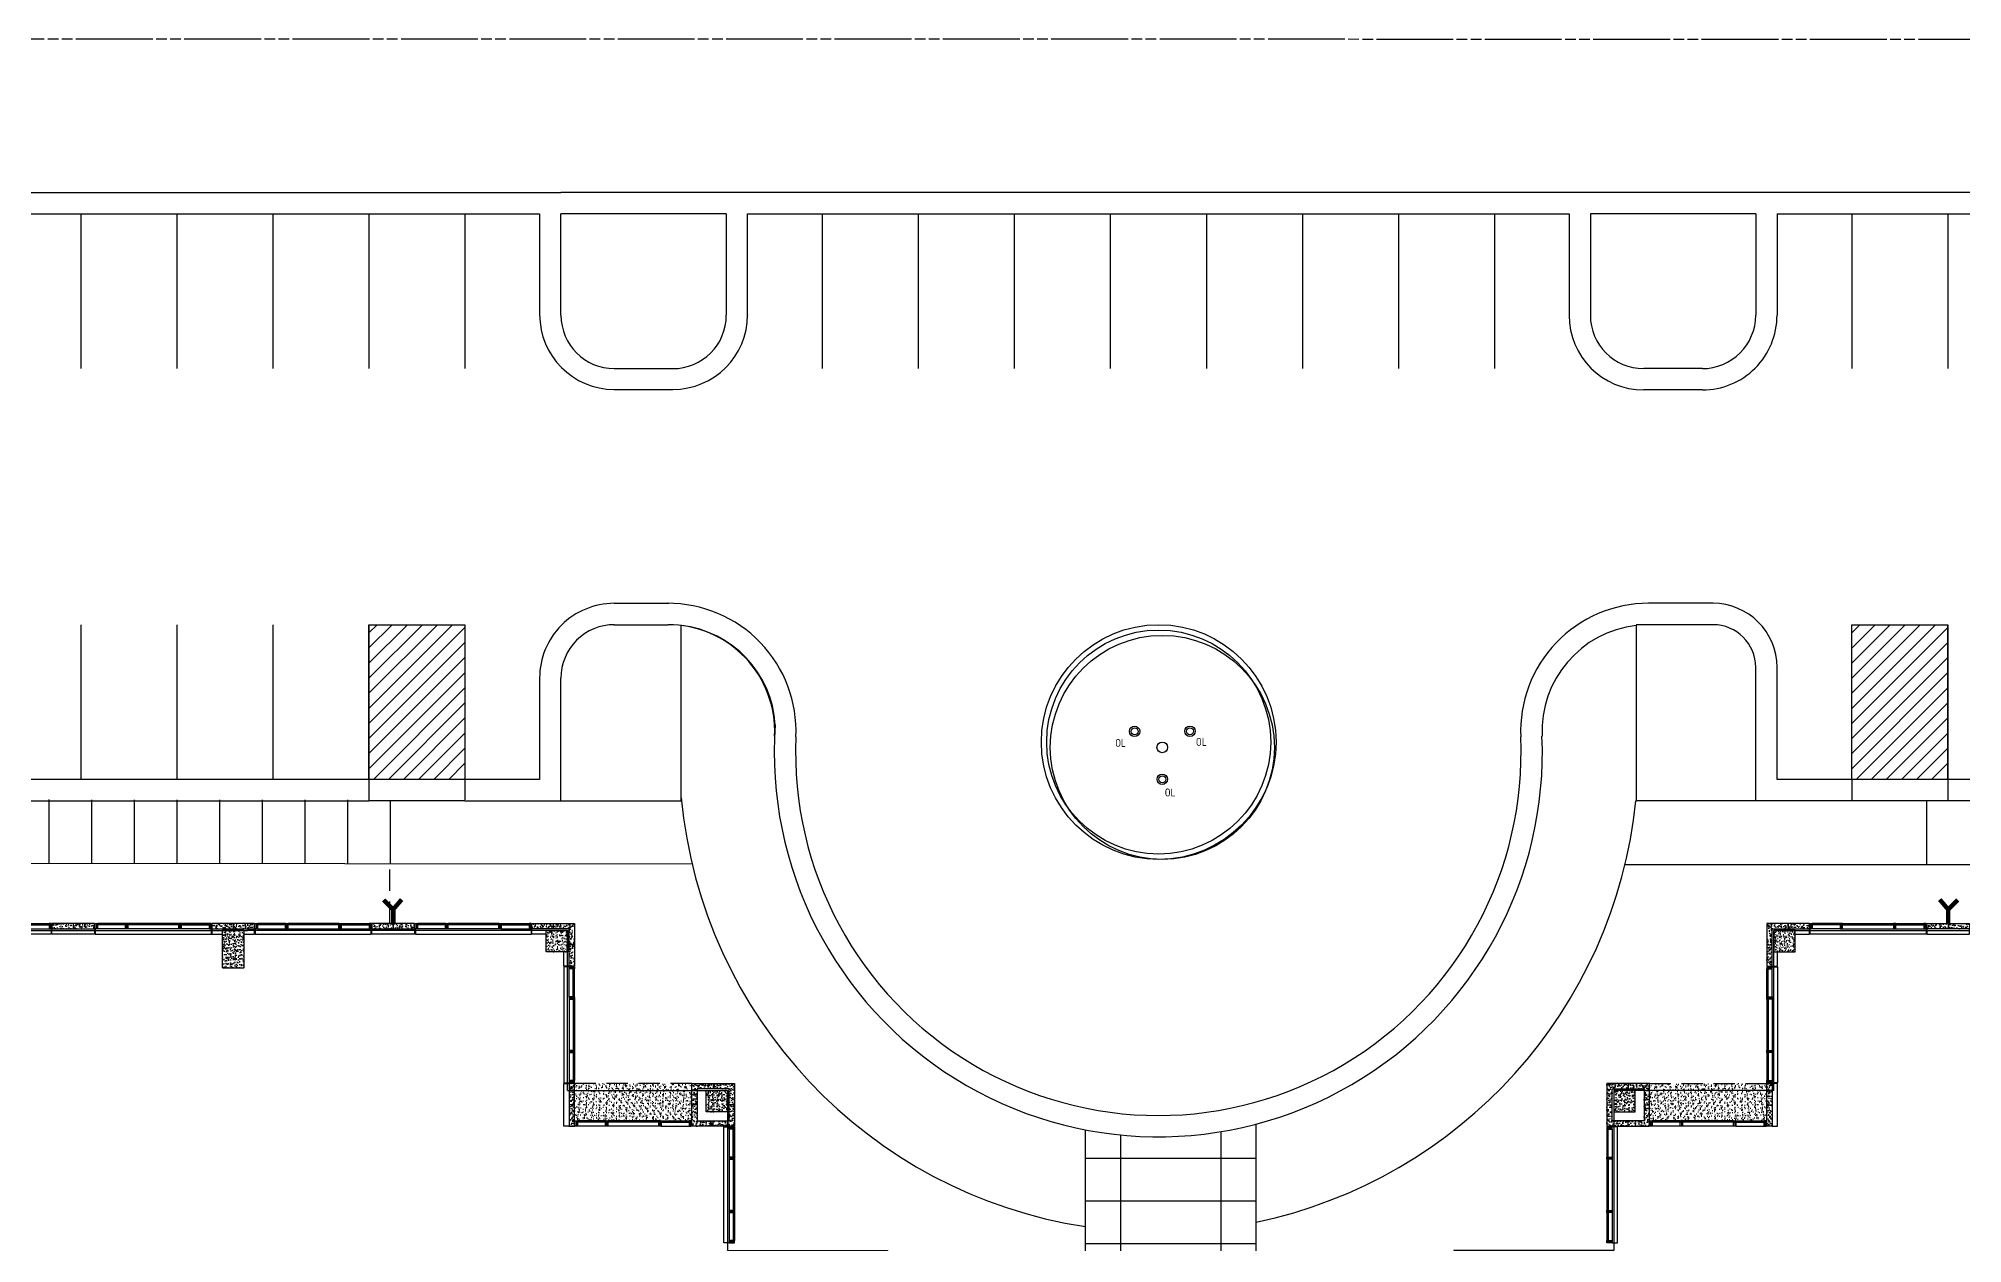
# Model space of a CAD drawing. Header units: inches. Extents: x -744 to 10613, y 1541 to 7685.
# Drawn here: x 4740 to 6904, y 6330 to 7685 of the extents above; entities that cross this region are included whole.
import ezdxf

# ---------------------------------------------------------------- set-up
doc = ezdxf.new("R2010")
doc.units = ezdxf.units.IN
doc.header["$LTSCALE"] = 96
doc.header["$MEASUREMENT"] = 0
doc.header["$PDSIZE"] = 1.5
for name, pattern in [('BOUND3', [1.27, 0.9, -0.04, 0.125, -0.04, 0.125, -0.04]), ('HIDDEN', [0.375, 0.25, -0.125]), ('HIDDEN2', [0.1875, 0.125, -0.0625])]:
    doc.linetypes.add(name, pattern=pattern)
doc.layers.get('0').update_dxf_attribs({"linetype": 'CONTINUOUS'})
for name, color, linetype in [('0_sIDEWALK', 30, 'CONTINUOUS'), ('A-FIXTURE SYMB', 4, 'CONTINUOUS'), ('A-Floor Pattern', 251, 'CONTINUOUS'), ('A-LIGHTS', 1, 'CONTINUOUS'), ('A_0_CONST', 11, 'CONTINUOUS'), ('A_1-7_CW_GYP', 2, 'CONTINUOUS'), ('A_1-7_CW_PC', 2, 'CONTINUOUS'), ('A_1-7_CW_PC_H', 6, 'CONTINUOUS'), ('A_1-8_COL', 7, 'CONTINUOUS'), ('A_1-8_COL_H', 6, 'CONTINUOUS'), ('A_1-8_CW_GLASS', 1, 'CONTINUOUS'), ('A_1-8_CW_GYP', 2, 'CONTINUOUS'), ('A_1-8_CW_MULL', 2, 'CONTINUOUS'), ('A_1-8_CW_PC', 2, 'CONTINUOUS'), ('A_1-8_CW_PC_H', 6, 'CONTINUOUS'), ('A_1-8_CW_SILL', 9, 'CONTINUOUS'), ('A_1_COL_H', 6, 'CONTINUOUS'), ('A_1_CW_GLASS', 1, 'CONTINUOUS'), ('A_1_CW_MULL', 2, 'CONTINUOUS'), ('A_1_CW_PC', 2, 'CONTINUOUS'), ('A_1_CW_PC_H', 6, 'CONTINUOUS'), ('A_1_CW_SILL', 9, 'CONTINUOUS'), ('A_1_CW_SLAB', 66, 'CONTINUOUS'), ('A_PAVERS', 251, 'CONTINUOUS'), ('I_EQUIP', 8, 'CONTINUOUS'), ('PR-RDCG', 8, 'CONTINUOUS'), ('PR-RDFC', 1, 'CONTINUOUS'), ('PR-RDPKG', 1, 'CONTINUOUS'), ('PR-RDSW', 6, 'CONTINUOUS'), ('PR-WA', 8, 'HIDDEN'), ('RC-BD', 5, 'BOUND3')]:
    doc.layers.add(name, color=color, linetype=linetype)
doc.styles.add('STYLE1', font='architxt.shx')

# ---------------------------------------------------------------- blocks, each defined once
blk = doc.blocks.new('MUL_1-8_EX1')
at = {"layer": 'A_0_CONST'}
blk.add_line((0, 0), (0, -6), dxfattribs=at)
at = {"layer": 'A_1-8_CW_MULL'}
blk.add_lwpolyline([(0.5, -1.5), (1.25, -1.5), (1.25, -6), (-1.25, -6), (-1.25, -1.5), (-0.5, -1.5), (-0.5, -0.5), (-1.25, -0.5), (-1.25, 0), (1.25, 0), (1.25, -0.5), (0.5, -0.5)], close=True, dxfattribs=at)
blk = doc.blocks.new('MUL_1-8_EX2')
at = {"layer": 'A_0_CONST'}
blk.add_line((0, 0), (0, -6), dxfattribs=at)
at = {"layer": 'A_1-8_CW_MULL'}
blk.add_lwpolyline([(-1.25, -6), (-1.25, 0), (1.25, 0), (1.25, -0.5), (0.5, -0.5), (0.5, -1.5), (1.25, -1.5), (1.25, -6)], close=True, dxfattribs=at)
blk = doc.blocks.new('COL_1-8_24X24')
at = {"layer": 'A_1-8_COL_H'}
h = blk.add_hatch(dxfattribs=at)
h.set_pattern_fill('AR-CONC,_I', color=256, style=2)
h.set_pattern_definition([(50, (-6180, -6718.462), (7.172602, -0.6275213), [0.75, -8.25]), (355, (-6180, -6718.462), (-1.3875133, 7.5219213), [0.6, -6.6]), (100.4514, (-6179.402, -6718.5144), (5.785094, 6.8943954), [0.637402, -7.011421]), (46.1842, (-6180, -6716.462), (10.6724105, -1.65519), [1.125, -12.375]), (96.6356, (-6179.111, -6716.6), (9.346627, 9.741179), [0.956103, -10.51713]), (351.1842, (-6180, -6716.462), (9.34662, 9.741186), [0.9, -9.9]), (21, (-6179, -6716.962), (5.9690705, -4.026189), [0.75, -8.25]), (326, (-6179, -6716.962), (2.4331533, 7.2515005), [0.6, -6.6]), (71.4514, (-6178.5026, -6717.2976), (8.4022263, 3.225305), [0.637402, -7.011421]), (37.5, (-6180, -6718.462), (0.12159855, 3.32893854), [0, -6.52, 0, -6.7, 0, -6.625]), (7.5, (-6180, -6718.462), (2.6306954, 3.9441171), [0, -3.82, 0, -6.37, 0, -2.525]), (327.5, (-6182.23, -6718.462), (5.3382244, -0.2255487), [0, -2.5, 0, -7.8, 0, -10.35]), (317.5, (-6183.23, -6718.462), (5.8318617, 1.0010498), [0, -3.25, 0, -5.18, 0, -7.35])])
h.paths.add_polyline_path([(-12, -12), (12, -12), (12, 12), (-12, 12)])
at = {"layer": 'A_0_CONST'}
blk.add_point((0, 0), dxfattribs=at)
at = {"layer": 'A_1-8_COL'}
blk.add_lwpolyline([(-12, -12), (12, -12), (12, 12), (-12, 12)], close=True, dxfattribs=at)
blk = doc.blocks.new('MUL_1_EX2')
at = {"layer": 'A_0_CONST'}
blk.add_line((0, 0), (0, -6), dxfattribs=at)
at = {"layer": 'A_1_CW_MULL'}
blk.add_lwpolyline([(-1.25, -6), (-1.25, 0), (1.25, 0), (1.25, -0.5), (0.5, -0.5), (0.5, -1.5), (1.25, -1.5), (1.25, -6)], close=True, dxfattribs=at)
blk = doc.blocks.new('MUL_1_EX1')
at = {"layer": 'A_0_CONST'}
blk.add_line((0, 0), (0, -6), dxfattribs=at)
at = {"layer": 'A_1_CW_MULL'}
blk.add_lwpolyline([(-0.5, -1.5), (-1.25, -1.5), (-1.25, -6), (1.25, -6), (1.25, -1.5), (0.5, -1.5), (0.5, -0.5), (1.25, -0.5), (1.25, 0), (-1.25, 0), (-1.25, -0.5), (-0.5, -0.5)], close=True, dxfattribs=at)
blk = doc.blocks.new('PRE_1-8_COL1')
at = {"layer": 'A_1-8_CW_PC_H'}
h = blk.add_hatch(dxfattribs=at)
h.set_pattern_fill('AR-CONC', color=256, style=0)
h.set_pattern_definition([(50, (-5100, -6744), (7.172602, -0.6275213), [0.75, -8.25]), (355, (-5100, -6744), (-1.3875133, 7.5219213), [0.6, -6.6]), (100.4514, (-5099.402, -6744.052), (5.785094, 6.8943954), [0.637402, -7.011421]), (46.1842, (-5100, -6742), (10.6724105, -1.65519), [1.125, -12.375]), (96.6356, (-5099.111, -6742.138), (9.346627, 9.741179), [0.956103, -10.51713]), (351.1842, (-5100, -6742), (9.34662, 9.741186), [0.9, -9.9]), (21, (-5099, -6742.5), (5.9690705, -4.026189), [0.75, -8.25]), (326, (-5099, -6742.5), (2.433153, 7.2515005), [0.6, -6.6]), (71.4514, (-5098.5026, -6742.8355), (8.4022263, 3.225305), [0.637402, -7.011421]), (37.5, (-5100, -6744), (0.12159855, 3.3289385), [0, -6.52, 0, -6.7, 0, -6.625]), (7.5, (-5100, -6744), (2.6306954, 3.9441171), [0, -3.82, 0, -6.37, 0, -2.525]), (327.5, (-5102.23, -6744), (5.3382244, -0.2255487), [0, -2.5, 0, -7.8, 0, -10.35]), (317.5, (-5103.23, -6744), (5.8318617, 1.0010498), [0, -3.25, 0, -5.18, 0, -7.35])])
h.paths.add_polyline_path([(-24, -6), (24, -6), (24, 0), (-24, 0)])
at = {"layer": 'A_0_CONST'}
blk.add_line((0, 0), (0, -6), dxfattribs=at)
at = {"layer": 'A_1-8_CW_PC'}
blk.add_lwpolyline([(-24, -6), (24, -6), (24, 0), (-24, 0)], close=True, dxfattribs=at)
blk = doc.blocks.new('PRE_1-7_COL2')
at = {"layer": 'A_1-7_CW_PC_H'}
h = blk.add_hatch(dxfattribs=at)
h.set_pattern_fill('AR-CONC', color=256, angle=90, style=0)
h.set_pattern_definition([(140, (-4476, -6744), (0.6275213, 7.172602), [0.75, -8.25]), (85, (-4476, -6744), (-7.5219213, -1.3875133), [0.6, -6.6]), (190.4514, (-4475.948, -6743.402), (-6.8943954, 5.785094), [0.637402, -7.011421]), (136.1842, (-4478, -6744), (1.65519, 10.6724105), [1.125, -12.375]), (186.6356, (-4477.862, -6743.111), (-9.741179, 9.346627), [0.956103, -10.51713]), (81.1842, (-4478, -6744), (-9.741186, 9.34662), [0.9, -9.9]), (111, (-4477.5, -6743), (4.026189, 5.9690705), [0.75, -8.25]), (56, (-4477.5, -6743), (-7.2515005, 2.433153), [0.6, -6.6]), (161.4514, (-4477.1645, -6742.5026), (-3.225305, 8.402226), [0.637402, -7.011421]), (127.5, (-4476, -6744), (-3.3289385, 0.12159855), [0, -6.52, 0, -6.7, 0, -6.625]), (97.5, (-4476, -6744), (-3.9441171, 2.6306954), [0, -3.82, 0, -6.37, 0, -2.525]), (57.5, (-4476, -6746.23), (0.2255487, 5.3382244), [0, -2.5, 0, -7.8, 0, -10.35]), (47.5, (-4476, -6747.23), (-1.0010498, 5.8318617), [0, -3.25, 0, -5.18, 0, -7.35])])
h.paths.add_polyline_path([(6, -48), (6, -6), (48, -6), (48, 0), (0, 0), (0, -48)])
at = {"layer": 'A_0_CONST'}
for p, q in [((6, -6), (0, 0)), ((24, 0), (24, -6)), ((0, -24), (6, -24))]:
    blk.add_line(p, q, dxfattribs=at)
at = {"layer": 'A_1-7_CW_PC'}
blk.add_lwpolyline([(6, -48), (6, -6), (48, -6), (48, 0), (0, 0), (0, -48)], close=True, dxfattribs=at)
blk = doc.blocks.new('PRE_1_COL3')
at = {"layer": 'A_1_CW_PC_H'}
h = blk.add_hatch(dxfattribs=at)
h.set_pattern_fill('AR-CONC', color=256, angle=90, style=0)
h.set_pattern_definition([(140, (-6684, -6690), (0.6275213, 7.172602), [0.75, -8.25]), (85, (-6684, -6690), (-7.5219213, -1.3875133), [0.6, -6.6]), (190.4514, (-6683.948, -6689.402), (-6.8943954, 5.785094), [0.637402, -7.011421]), (136.1842, (-6686, -6690), (1.65519, 10.6724105), [1.125, -12.375]), (186.6356, (-6685.862, -6689.111), (-9.741179, 9.346627), [0.956103, -10.51713]), (81.1842, (-6686, -6690), (-9.741186, 9.34662), [0.9, -9.9]), (111, (-6685.5, -6689), (4.026189, 5.9690705), [0.75, -8.25]), (56, (-6685.5, -6689), (-7.2515005, 2.4331533), [0.6, -6.6]), (161.4514, (-6685.1645, -6688.5026), (-3.225305, 8.4022263), [0.637402, -7.011421]), (127.5, (-6684, -6690), (-3.32893854, 0.12159855), [0, -6.52, 0, -6.7, 0, -6.625]), (97.5, (-6684, -6690), (-3.9441171, 2.6306954), [0, -3.82, 0, -6.37, 0, -2.525]), (57.5, (-6684, -6692.23), (0.2255487, 5.33822436), [0, -2.5, 0, -7.8, 0, -10.35]), (47.5, (-6684, -6693.23), (-1.0010498, 5.8318617), [0, -3.25, 0, -5.18, 0, -7.35])])
h.paths.add_polyline_path([(6, -6), (42, -6), (42, -42), (6, -42)], flags=16)
h.paths.add_polyline_path([(0, -48), (48, -48), (48, 0), (0, 0)])
at = {"layer": 'A_0_CONST'}
for p, q in [((24, 0), (24, -6)), ((0, -24), (6, -24)), ((24, -48), (24, -42)), ((42, -24), (48, -24))]:
    blk.add_line(p, q, dxfattribs=at)
at = {"layer": 'A_1_CW_PC'}
for points in [[(0, -48), (48, -48), (48, 0), (0, 0)], [(6, -6), (42, -6), (42, -42), (6, -42)]]:
    blk.add_lwpolyline(points, close=True, dxfattribs=at)

msp = doc.modelspace()

# ---------------------------------------------------------------- hatches: boundary and pattern name
at = {"layer": 'A_1-8_COL_H', "linetype": 'Continuous'}
h = msp.add_hatch(dxfattribs=at)
h.set_pattern_fill('AR-CONC', color=256, angle=720, style=0)
h.set_pattern_definition([(50, (57821.233, 44938.4945), (7.1726018, -0.62752135), [0.75, -8.25]), (355, (57821.233, 44938.4945), (-1.3875133, 7.5219213), [0.6, -6.6]), (100.4514, (57821.831, 44938.442), (5.7850938, 6.8943954), [0.6374019, -7.0114211]), (46.1842, (57821.233, 44940.4945), (10.6724105, -1.6551901), [1.125, -12.375]), (96.6356, (57822.122, 44940.357), (9.346627, 9.7411787), [0.9561029, -10.51713]), (351.1842, (57821.233, 44940.494), (9.3466195, 9.741186), [0.9, -9.9]), (21, (57822.233, 44939.9945), (5.9690705, -4.0261889), [0.75, -8.25]), (326, (57822.233, 44939.9945), (2.4331533, 7.25150045), [0.6, -6.6]), (71.4514, (57822.7305, 44939.659), (8.4022263, 3.225305), [0.6374019, -7.0114211]), (37.5, (57821.233, 44938.4945), (0.12159855, 3.32893854), [0, -6.52, 0, -6.7, 0, -6.625]), (7.5, (57821.233, 44938.4945), (2.63069537, 3.94411712), [0, -3.82, 0, -6.37, 0, -2.525]), (327.5, (57819.003, 44938.4945), (5.33822436, -0.22554872), [0, -2.5, 0, -7.8, 0, -10.35]), (317.5, (57818.003, 44938.4945), (5.8318617, 1.00104982), [0, -3.25, 0, -5.18, 0, -7.35])])
h.paths.add_polyline_path([(4947, 6668), (4971, 6668), (4971, 6682), (4947, 6682)])
h.paths.add_polyline_path([(4947, 6664), (4971, 6664), (4971, 6668), (4947, 6668)])
at = {"layer": 'A_1-8_COL_H'}
h = msp.add_hatch(dxfattribs=at)
h.set_pattern_fill('AR-CONC,_I', color=256, angle=720, style=2)
h.set_pattern_definition([(230, (11139, 13370.462), (-7.172602, 0.6275213), [0.75, -8.25]), (175, (11139, 13370.462), (1.3875133, -7.5219213), [0.6, -6.6]), (280.4514, (11138.402, 13370.5144), (-5.785094, -6.8943954), [0.637402, -7.011421]), (226.1842, (11139, 13368.462), (-10.6724105, 1.65519), [1.125, -12.375]), (276.6356, (11138.111, 13368.6), (-9.346627, -9.741179), [0.956103, -10.51713]), (171.1842, (11139, 13368.462), (-9.34662, -9.741186), [0.9, -9.9]), (201, (11138, 13368.962), (-5.9690705, 4.026189), [0.75, -8.25]), (146, (11138, 13368.962), (-2.4331533, -7.2515005), [0.6, -6.6]), (251.4514, (11137.5026, 13369.2976), (-8.4022263, -3.225305), [0.637402, -7.011421]), (217.5, (11139, 13370.462), (-0.12159855, -3.32893854), [0, -6.52, 0, -6.7, 0, -6.625]), (187.5, (11139, 13370.462), (-2.6306954, -3.9441171), [0, -3.82, 0, -6.37, 0, -2.525]), (147.5, (11141.23, 13370.462), (-5.3382244, 0.2255487), [0, -2.5, 0, -7.8, 0, -10.35]), (137.5, (11142.23, 13370.462), (-5.8318617, -1.0010498), [0, -3.25, 0, -5.18, 0, -7.35])])
h.paths.add_polyline_path([(4971, 6664), (4947, 6664), (4947, 6640), (4971, 6640)])
at = {"layer": 'A_1_COL_H'}
h = msp.add_hatch(dxfattribs=at)
h.set_pattern_fill('AR-SAND', color=1, scale=3, angle=810, style=0)
h.set_pattern_definition([(52.5, (12207, -180), (5.7804713, -0.18898), [0, -4.56, 0, -5.1, 0, -4.875]), (82.5, (12207, -180), (8.466438, 5.30933), [0, -2.46, 0, -4.11, 0, -1.575]), (122.5, (12207, -183.69), (0.0169772, 9.3424256), [0, -1.5, 0, -5.4, 0, -7.05]), (132.5, (12207, -183.69), (2.633027, 9.01838), [0, -0.75, 0, -3.54, 0, -4.05])])
h.paths.add_polyline_path([(5475, 6490), (5475, 6510), (5343, 6510), (5343, 6490), (5373, 6490), (5373, 6502.5), (5374, 6502.5), (5374, 6502.5, -0.210992), (5400.3, 6490), (5417.7, 6490, -0.210992), (5444, 6502.5), (5444, 6502.5), (5445, 6502.5), (5445, 6490)])
h.paths.add_polyline_path([(5444, 6490), (5444, 6502.5, 0.210992), (5417.7, 6490)], flags=17)
h.paths.add_polyline_path([(5400.3, 6490, 0.210992), (5374, 6502.5), (5374, 6490)], flags=16)
h.paths.add_polyline_path([(5370.5, 6468), (5373, 6468), (5373, 6490), (5343, 6490), (5343, 6462), (5343.8, 6462), (5343.8, 6468), (5346.3, 6468)])
h.paths.add_polyline_path([(5409, 6468, 0.168973), (5400.3, 6490), (5374, 6490), (5374, 6468)])
h.paths.add_polyline_path([(5444, 6468), (5444, 6490), (5417.7, 6490, 0.168973), (5409, 6468)])
h.paths.add_polyline_path([(5471.8, 6468), (5474.3, 6468), (5474.3, 6462), (5475, 6462), (5475, 6490), (5445, 6490), (5445, 6468), (5447.5, 6468)])
h.paths.add_polyline_path([(5409, 6468), (5409, 6468, -0.168973), (5417.7, 6490), (5400.3, 6490, -0.168973)])
h = msp.add_hatch(dxfattribs=at)
h.set_pattern_fill('AR-SAND', color=1, scale=3, angle=810, style=0)
h.set_pattern_definition([(127.5, (-180, -180), (-5.7804713, -0.18898), [0, -4.56, 0, -5.1, 0, -4.875]), (97.5, (-180, -180), (-8.466438, 5.30933), [0, -2.46, 0, -4.11, 0, -1.575]), (57.5, (-180, -183.69), (-0.0169772, 9.3424256), [0, -1.5, 0, -5.4, 0, -7.05]), (47.5, (-180, -183.69), (-2.633027, 9.01838), [0, -0.75, 0, -3.54, 0, -4.05])])
h.paths.add_polyline_path([(6552, 6490), (6552, 6510), (6684, 6510), (6684, 6490), (6654, 6490), (6654, 6502.5), (6653, 6502.5), (6653, 6502.5, 0.210992), (6626.7, 6490), (6609.3, 6490, 0.210992), (6583, 6502.5), (6583, 6502.5), (6582, 6502.5), (6582, 6490)])
h.paths.add_polyline_path([(6583, 6490), (6583, 6502.5, -0.210992), (6609.3, 6490)], flags=17)
h.paths.add_polyline_path([(6626.7, 6490, -0.210992), (6653, 6502.5), (6653, 6490)], flags=16)
h.paths.add_polyline_path([(6656.5, 6468), (6654, 6468), (6654, 6490), (6684, 6490), (6684, 6462), (6683.2, 6462), (6683.2, 6468), (6680.7, 6468)])
h.paths.add_polyline_path([(6618, 6468, -0.168973), (6626.7, 6490), (6653, 6490), (6653, 6468)])
h.paths.add_polyline_path([(6583, 6468), (6583, 6490), (6609.3, 6490, -0.168973), (6618, 6468)])
h.paths.add_polyline_path([(6555.2, 6468), (6552.7, 6468), (6552.7, 6462), (6552, 6462), (6552, 6490), (6582, 6490), (6582, 6468), (6579.5, 6468)])
h.paths.add_polyline_path([(6618, 6468), (6618, 6468, 0.168973), (6609.3, 6490), (6626.7, 6490, 0.168973)])
at = {"layer": 'PR-RDPKG'}
h = msp.add_hatch(dxfattribs=at)
h.set_pattern_fill('_U', color=256, scale=12, angle=341.6468, style=0, pattern_type=0)
h.set_pattern_definition([(44.99682114, (-17427512.125, 22202089.951), (-8.4848106007, 8.4857521536), [])])
h.paths.add_polyline_path([(5111.6, 6852), (5111.6, 7026), (5219.6, 7026), (5219.6, 6852)])
h = msp.add_hatch(dxfattribs=at)
h.set_pattern_fill('_U', color=256, scale=12, angle=341.6468, style=0, pattern_type=0)
h.set_pattern_definition([(44.99682114, (-17425844.125, 22202089.96), (-8.4848106007, 8.4857521536), [])])
h.paths.add_polyline_path([(6779.6, 6852), (6779.6, 7026), (6887.6, 7026), (6887.6, 6852)])

# ---------------------------------------------------------------- linework, layer by layer
at = {"layer": '0_sIDEWALK'}
for p, q in [((5462.8, 6828), (5462.8, 7025.2)), ((6537.2, 7025.2), (6537.2, 7025.2)), ((6537.2, 7025.2), (6537.2, 6828)), ((5327.6, 6828), (5462.8, 6828)), ((6671.6, 6828), (6536.9, 6828)), ((6537.2, 6831.3), (6537.2, 6831.3)), ((6887.6, 6828), (6779.6, 6828)), ((5475.2, 6756.5), (3198.3, 6758.6)), ((8713.2, 6756), (6524.5, 6756)), ((5917.5, 6030), (5917.5, 6457.9)), ((6109.5, 6186), (6109.5, 6464.2))]:
    msp.add_line(p, q, dxfattribs=at)
at = {"layer": '0_sIDEWALK', "color": 152, "linetype": 'HIDDEN'}
msp.add_line((5135.2, 6690.7), (5135.2, 6756), dxfattribs=at)
at = {"layer": '0_sIDEWALK'}
for centre, radius, start, end in [((5448.9, 6906), 120, 3.5465, 83.3648), ((6551.1, 6906), 120, 96.6352, 182.4922), ((5999.6, 6882), 432, 175.8283, 2.4922), ((5999.3, 6881.5), 538.8, 185.3515, 261.2679), ((5998.7, 6883.6), 541.1, 281.8221, 354.1022)]:
    msp.add_arc(centre, radius, start, end, dxfattribs=at)
at = {"layer": 'A-Floor Pattern', "linetype": 'Continuous'}
for p, q in [((5957, 6452.1), (5957, 6030)), ((6070, 6455.8), (6070, 6034)), ((5917.5, 6426), (6109.5, 6426)), ((5917.5, 6378), (6109.5, 6378)), ((5917.5, 6330), (6109.5, 6330))]:
    msp.add_line(p, q, dxfattribs=at)
at = {"layer": 'A-LIGHTS', "linetype": 'Continuous'}
for centre, radius in [((5972.9, 6906), 5.88), ((5972.9, 6906), 3.88), ((6035.2, 6906.1), 5.88), ((6035.2, 6906.1), 3.88), ((6004, 6852.1), 5.88), ((6004, 6852.1), 3.88)]:
    msp.add_circle(centre, radius, dxfattribs=at)
at = {"layer": 'A_1-7_CW_GYP'}
for points in [[(5311, 6678), (5295, 6678), (5295, 6684)], [(6716, 6678), (6732, 6678), (6732, 6684)], [(5337, 6642), (5331, 6642), (5331, 6658)], [(6690, 6642), (6696, 6642), (6696, 6658)]]:
    msp.add_lwpolyline(points, dxfattribs=at)
at = {"layer": 'A_1-8_COL'}
for p, q in [((4971, 6682), (4947, 6682)), ((4947, 6640), (4947, 6682)), ((4971, 6682), (4971, 6640)), ((4947, 6640), (4971, 6640))]:
    msp.add_line(p, q, dxfattribs=at)
at = {"layer": 'A_1-8_CW_GLASS'}
for p, q in [((4751.8, 6689.5), (4720.3, 6689.5)), ((4720.3, 6688.5), (4751.8, 6688.5)), ((4806.3, 6689.5), (4837.8, 6689.5)), ((4837.8, 6688.5), (4806.3, 6688.5)), ((4897.8, 6689.5), (4840.3, 6689.5)), ((4897.8, 6688.5), (4840.3, 6688.5)), ((4931.8, 6689.5), (4900.3, 6689.5)), ((4900.3, 6688.5), (4931.8, 6688.5)), ((5341.5, 6604.8), (5341.5, 6547.2)), ((5342.5, 6604.8), (5342.5, 6547.2)), ((6684.5, 6604.8), (6684.5, 6547.2)), ((6685.5, 6604.8), (6685.5, 6547.2)), ((5521.5, 6427.2), (5521.5, 6458.7)), ((5522.5, 6458.7), (5522.5, 6427.2)), ((6504.5, 6458.7), (6504.5, 6427.2)), ((6505.5, 6427.2), (6505.5, 6458.7)), ((5521.5, 6424.7), (5521.5, 6367.2)), ((5522.5, 6424.7), (5522.5, 6367.2)), ((6504.5, 6424.7), (6504.5, 6367.2)), ((6505.5, 6424.7), (6505.5, 6367.2)), ((5521.5, 6364.7), (5521.5, 6333.2)), ((5522.5, 6333.2), (5522.5, 6364.7)), ((6504.5, 6333.2), (6504.5, 6364.7)), ((6505.5, 6364.7), (6505.5, 6333.2))]:
    msp.add_line(p, q, dxfattribs=at)
at = {"layer": 'A_1-8_CW_GYP'}
for points in [[(4803, 6684), (4803, 6678), (4755, 6678), (4755, 6684)], [(4935, 6684), (4935, 6678), (4947, 6678)], [(4971, 6678), (4983, 6678), (4983, 6684)], [(5163, 6684), (5163, 6678), (5115, 6678), (5115, 6684)], [(6864, 6684), (6864, 6678), (6912, 6678), (6912, 6684)]]:
    msp.add_lwpolyline(points, dxfattribs=at)
at = {"layer": 'A_1-8_CW_SILL'}
for p, q in [((4626.3, 6690), (4751.8, 6690)), ((4931.8, 6690), (4806.3, 6690)), ((4626.3, 6684), (4751.8, 6684)), ((4931.8, 6684), (4806.3, 6684)), ((5517, 6458.7), (5517, 6333.2)), ((5523, 6458.7), (5523, 6333.2)), ((6504, 6458.7), (6504, 6333.2)), ((6510, 6458.7), (6510, 6333.2))]:
    msp.add_line(p, q, dxfattribs=at)
for points in [[(4754.3, 6684), (4754.3, 6678), (4623.8, 6678), (4623.8, 6684)], [(4803.8, 6684), (4803.8, 6678), (4934.3, 6678), (4934.3, 6684)], [(4983.7, 6684), (4983.7, 6678), (5114.2, 6678), (5114.2, 6684)], [(5163.8, 6684), (5163.8, 6678), (5294.3, 6678), (5294.3, 6684)], [(6863.2, 6684), (6863.2, 6678), (6732.7, 6678), (6732.7, 6684)], [(5337, 6641.2), (5331, 6641.2), (5331, 6510.8), (5337, 6510.8)], [(6690, 6641.2), (6696, 6641.2), (6696, 6510.8), (6690, 6510.8)], [(5517, 6330.7), (5511, 6330.7), (5511, 6461.2), (5517, 6461.2)], [(6510, 6330.7), (6516, 6330.7), (6516, 6461.2), (6510, 6461.2)]]:
    msp.add_lwpolyline(points, dxfattribs=at)
at = {"layer": 'A_1_CW_GLASS'}
for p, q in [((5017.7, 6689.5), (4986.2, 6689.5)), ((5017.7, 6688.5), (4986.2, 6688.5)), ((5077.7, 6689.5), (5020.2, 6689.5)), ((5077.7, 6688.5), (5020.2, 6688.5)), ((5080.2, 6689.5), (5111.7, 6689.5)), ((5080.2, 6688.5), (5111.7, 6688.5)), ((5197.8, 6689.5), (5166.3, 6689.5)), ((5197.8, 6688.5), (5166.3, 6688.5)), ((5257.8, 6689.5), (5200.3, 6689.5)), ((5257.8, 6688.5), (5200.3, 6688.5)), ((5260.3, 6689.5), (5291.8, 6689.5)), ((5260.3, 6688.5), (5291.8, 6688.5)), ((6766.7, 6689.5), (6735.2, 6689.5)), ((6766.7, 6688.5), (6735.2, 6688.5)), ((6769.2, 6689.5), (6826.7, 6689.5)), ((6769.2, 6688.5), (6826.7, 6688.5)), ((6829.2, 6689.5), (6860.7, 6689.5)), ((6829.2, 6688.5), (6860.7, 6688.5)), ((5341.5, 6607.2), (5341.5, 6638.8)), ((5342.5, 6607.2), (5342.5, 6638.8)), ((6684.5, 6607.2), (6684.5, 6638.8)), ((6685.5, 6607.2), (6685.5, 6638.8)), ((5341.5, 6544.8), (5341.5, 6513.2)), ((5342.5, 6544.8), (5342.5, 6513.2)), ((6684.5, 6544.8), (6684.5, 6513.2)), ((6685.5, 6544.8), (6685.5, 6513.2)), ((5377.8, 6467.5), (5346.3, 6467.5)), ((5377.8, 6466.5), (5346.3, 6466.5)), ((5437.8, 6467.5), (5380.3, 6467.5)), ((5437.8, 6466.5), (5380.3, 6466.5)), ((5440.3, 6467.5), (5471.8, 6467.5)), ((5440.3, 6466.5), (5471.8, 6466.5)), ((6586.7, 6467.5), (6555.2, 6467.5)), ((6586.7, 6466.5), (6555.2, 6466.5)), ((6646.7, 6467.5), (6589.2, 6467.5)), ((6646.7, 6466.5), (6589.2, 6466.5)), ((6649.2, 6467.5), (6680.7, 6467.5)), ((6649.2, 6466.5), (6680.7, 6466.5))]:
    msp.add_line(p, q, dxfattribs=at)
at = {"layer": 'A_1_CW_PC', "color": 3, "linetype": 'HIDDEN2', "ltscale": 2}
for p, q in [((5475, 6510), (5343, 6510)), ((6552, 6510), (6684, 6510))]:
    msp.add_line(p, q, dxfattribs=at)
at = {"layer": 'A_1_CW_PC'}
for points in [[(5337, 6462), (5331, 6462), (5331, 6510), (5337, 6510)], [(6690, 6462), (6696, 6462), (6696, 6510), (6690, 6510)]]:
    msp.add_lwpolyline(points, dxfattribs=at)
at = {"layer": 'A_1_CW_SILL'}
for p, q in [((5017.7, 6690), (4986.2, 6690)), ((5077.7, 6690), (5020.2, 6690)), ((5080.2, 6690), (5111.7, 6690)), ((5197.8, 6690), (5166.3, 6690)), ((5257.8, 6690), (5200.3, 6690)), ((5260.3, 6690), (5291.8, 6690)), ((6766.7, 6690), (6735.2, 6690)), ((6769.2, 6690), (6826.7, 6690)), ((6829.2, 6690), (6860.7, 6690)), ((4986.2, 6684), (5111.7, 6684)), ((5197.8, 6684), (5166.3, 6684)), ((5257.8, 6684), (5200.3, 6684)), ((5260.3, 6684), (5291.8, 6684)), ((6766.7, 6684), (6735.2, 6684)), ((6769.2, 6684), (6826.7, 6684)), ((6829.2, 6684), (6860.7, 6684)), ((5337, 6607.2), (5337, 6638.8)), ((5343, 6607.2), (5343, 6638.8)), ((6684, 6607.2), (6684, 6638.8)), ((6690, 6607.2), (6690, 6638.8)), ((5337, 6604.8), (5337, 6547.2)), ((5343, 6607.2), (5343, 6513.2)), ((6684, 6607.2), (6684, 6513.2)), ((6690, 6604.8), (6690, 6547.2)), ((5337, 6544.8), (5337, 6513.2)), ((6690, 6544.8), (6690, 6513.2)), ((5377.8, 6468), (5346.3, 6468)), ((5377.8, 6462), (5346.3, 6462)), ((5437.8, 6468), (5380.3, 6468)), ((5437.8, 6462), (5380.3, 6462)), ((5440.3, 6468), (5471.8, 6468)), ((5440.3, 6462), (5471.8, 6462)), ((6586.7, 6468), (6555.2, 6468)), ((6586.7, 6462), (6555.2, 6462)), ((6646.7, 6468), (6589.2, 6468)), ((6646.7, 6462), (6589.2, 6462)), ((6649.2, 6468), (6680.7, 6468)), ((6649.2, 6462), (6680.7, 6462))]:
    msp.add_line(p, q, dxfattribs=at)
at = {"layer": 'A_1_CW_SLAB'}
for points in [[(4975, 5318), (3143, 5318), (3143, 6682), (4975, 6682)], [(5335, 6502), (5335, 6502), (5335, 6682), (4975, 6682), (4975, 6682)], [(6692, 6502), (6692, 6502), (6692, 6682), (7052, 6682), (7052, 6682)], [(5335, 6502), (5515, 6502), (5515, 6322), (5695, 6322), (5695, 5678), (5515, 5678), (5515, 5498), (5335, 5498)], [(6692, 6502), (6512, 6502), (6512, 6322), (6332, 6322), (6332, 5678), (6512, 5678), (6512, 5498), (6692, 5498)]]:
    msp.add_lwpolyline(points, dxfattribs=at)
at = {"layer": 'A_PAVERS'}
for p, q in [((4751.9, 6757.2), (4751.9, 6829.2)), ((4799.9, 6757.1), (4799.9, 6829.1)), ((4847.9, 6757.1), (4847.9, 6829.1)), ((4895.9, 6757), (4895.9, 6829)), ((4943.9, 6757), (4943.9, 6829)), ((4991.9, 6756.9), (4991.9, 6828.9)), ((5039.9, 6756.9), (5039.9, 6828.9)), ((5087.9, 6756.9), (5087.9, 6828.9)), ((5135.9, 6756.8), (5135.9, 6828.8)), ((6864, 6756), (6864, 6828))]:
    msp.add_line(p, q, dxfattribs=at)
at = {"layer": 'I_EQUIP', "color": 3, "linetype": 'Continuous'}
msp.add_circle((6004.1, 6888), 6, dxfattribs=at)
at = {"layer": 'PR-RDCG'}
for p, q in [((5303.6, 7488), (5303.6, 7374)), ((6461.6, 7488), (6461.6, 7374)), ((6695.6, 7488), (6695.6, 7374)), ((6695.6, 7488), (7619.6, 7488)), ((5387.5, 7290.6), (5453.5, 7290.5)), ((6611.6, 7290), (6545.6, 7290)), ((5387.6, 7050), (5449.1, 7050)), ((6623.6, 7050), (6551.1, 7050)), ((6695.6, 6852), (6695.6, 6978)), ((5303.6, 6966), (5303.6, 6852)), ((5111.6, 6852), (4379.6, 6852)), ((5219.6, 6852), (5111.6, 6852)), ((5303.6, 6852), (5219.6, 6852)), ((6779.6, 6852), (6695.6, 6852)), ((7619.6, 6852), (6887.6, 6852))]:
    msp.add_line(p, q, dxfattribs=at)
at = {"layer": 'PR-RDCG', "linetype": 'HIDDEN'}
for p, q in [((5111.6, 6852), (5111.6, 6828)), ((5219.6, 6853.1), (5219.6, 6828))]:
    msp.add_line(p, q, dxfattribs=at)
at = {"layer": 'PR-RDCG'}
msp.add_lwpolyline([(4379.6, 7488), (5303.6, 7488)], dxfattribs=at)
msp.add_lwpolyline([(5537.6, 7374.3, -0.000796), (5537.6, 7374), (5537.6, 7488), (6461.6, 7488)], format="xyb", dxfattribs=at)
for centre, radius, start, end in [((5387.6, 7374.6), 84, 179.9464, 269.9464), ((5453.6, 7374.5), 84, 269.9464, 359.9464), ((6545.6, 7374), 84, 180.0003, 270.0003), ((6611.6, 7374), 84, 270.0003, 0.0003), ((5387.6, 6966), 84, 89.9943, 180.0003), ((5448.1, 6906), 144, 357.5084, 90.2888), ((6551.1, 6906), 144, 90.0003, 182.4922), ((6623.6, 6978), 72, 0.0003, 90.0003), ((5999.6, 6882), 408, 177.5084, 2.4922)]:
    msp.add_arc(centre, radius, start, end, dxfattribs=at)
at = {"layer": 'PR-RDFC'}
for p, q in [((4355.6, 7512), (5327.6, 7512)), ((6485.6, 7512), (5327.6, 7512)), ((7751.6, 7512), (6485.6, 7512)), ((5327.6, 7374), (5327.6, 7488)), ((5513.6, 7488), (5327.6, 7488)), ((5513.6, 7488), (5513.6, 7374)), ((6485.6, 7488), (6485.6, 7374)), ((6671.6, 7488), (6485.6, 7488)), ((6671.6, 7488), (6671.6, 7374)), ((5387.6, 7314), (5453.6, 7314)), ((6611.6, 7314), (6545.6, 7314)), ((5387.6, 7026), (5448.1, 7026)), ((6623.6, 7026), (6537.2, 7026)), ((6671.6, 6828), (6671.6, 6978)), ((5327.6, 6828), (5327.6, 6966)), ((6779.6, 6852), (6779.6, 6828)), ((6887.6, 6852), (6779.6, 6852)), ((6887.6, 6853.2), (6887.6, 6828)), ((4355.6, 6828), (5111.6, 6828)), ((5219.6, 6828), (5111.6, 6828)), ((5219.6, 6828), (5327.6, 6828)), ((6779.6, 6828), (6671.6, 6828)), ((7643.6, 6828), (6887.6, 6828))]:
    msp.add_line(p, q, dxfattribs=at)
for radius in [132, 126]:
    msp.add_circle((6000, 6894), radius, dxfattribs=at)
for centre, radius, start, end in [((5387.6, 7374), 60, 180.0003, 270.0003), ((5453.6, 7374), 60, 270.0003, 0.0003), ((6545.6, 7374), 60, 180.0003, 270.0003), ((6611.6, 7374), 60, 270.0003, 0.0003), ((5387.6, 6966), 60, 90.0003, 180.0003), ((5448.1, 6906), 120, 357.5084, 90.0003), ((6551.1, 6906), 120, 96.6352, 182.4922), ((6551.1, 6906), 120, 90.0003, 90.0012), ((6623.6, 6978), 48, 0.0003, 90.0003)]:
    msp.add_arc(centre, radius, start, end, dxfattribs=at)
at = {"layer": 'PR-RDPKG'}
for p, q in [((4787.6, 7488), (4787.6, 7314)), ((4895.6, 7488), (4895.6, 7314)), ((5003.6, 7488), (5003.6, 7314)), ((5111.6, 7488), (5111.6, 7314)), ((5219.6, 7488), (5219.6, 7314)), ((5621.6, 7488), (5621.6, 7314)), ((5729.6, 7488), (5729.6, 7314)), ((5837.6, 7488), (5837.6, 7314)), ((5945.6, 7488), (5945.6, 7314)), ((6053.6, 7488), (6053.6, 7314)), ((6161.6, 7488), (6161.6, 7314)), ((6269.6, 7488), (6269.6, 7314)), ((6377.6, 7488), (6377.6, 7314)), ((6779.6, 7488), (6779.6, 7314)), ((6887.6, 7488), (6887.6, 7314)), ((4787.6, 7026), (4787.6, 6852)), ((4895.6, 7026), (4895.6, 6852)), ((5003.6, 7026), (5003.6, 6852)), ((5111.6, 7026), (5111.6, 6852)), ((5111.6, 6852), (5111.6, 7026)), ((5219.6, 7026), (5219.6, 6852)), ((6779.6, 6852), (6779.6, 7026)), ((6887.6, 6852), (6887.6, 7026))]:
    msp.add_line(p, q, dxfattribs=at)
for points in [[(5111.6, 6852), (5111.6, 7026), (5219.6, 7026), (5219.6, 6852)], [(6779.6, 6852), (6779.6, 7026), (6887.6, 7026), (6887.6, 6852)]]:
    msp.add_lwpolyline(points, close=True, dxfattribs=at)
at = {"layer": 'PR-RDSW'}
msp.add_circle((6004.1, 6888), 126, dxfattribs=at)
at = {"layer": 'PR-WA', "const_width": 5}
for points in [[(5128.2, 6716.4), (5138.8, 6705.6), (5148.4, 6716.9)], [(5128.2, 6716.4), (5138.8, 6705.6), (5148.4, 6716.9)], [(6898.8, 6716.4), (6888.2, 6705.6), (6878.6, 6716.9)], [(5139, 6705.9), (5139, 6689.8)], [(6888, 6705.9), (6888, 6689.8)]]:
    msp.add_lwpolyline(points, dxfattribs=at)
at = {"layer": 'RC-BD'}
msp.add_line((2831.2, 7685.3), (10612.5, 7683.9), dxfattribs=at)

# ---------------------------------------------------------------- block references
at = {"xscale": -1}
for name, p in [('MUL_1-8_EX2', (4753, 6690)), ('MUL_1-8_EX2', (4933, 6690)), ('MUL_1_EX1', (5019, 6690)), ('MUL_1_EX1', (5079, 6690)), ('MUL_1_EX2', (5113, 6690)), ('MUL_1_EX1', (5199, 6690)), ('MUL_1_EX1', (5259, 6690)), ('MUL_1_EX2', (5293, 6690)), ('PRE_1-7_COL2', (5343, 6690)), ('MUL_1_EX2', (6862, 6690)), ('PRE_1-8_COL1', (6888, 6690)), ('COL_1-8_24X24', (5323, 6670)), ('PRE_1_COL3', (5523, 6510)), ('COL_1-8_24X24', (5503, 6490)), ('MUL_1_EX1', (5379, 6468)), ('MUL_1_EX1', (5439, 6468)), ('MUL_1_EX2', (5473, 6468)), ('MUL_1_EX1', (6588, 6468)), ('MUL_1_EX1', (6648, 6468)), ('MUL_1_EX2', (6682, 6468))]:
    msp.add_blockref(name, p, dxfattribs=at)
for name, p in [('PRE_1-8_COL1', (4779, 6690)), ('MUL_1-8_EX2', (4805, 6690)), ('MUL_1-8_EX1', (4839, 6690)), ('MUL_1-8_EX1', (4899, 6690)), ('PRE_1-8_COL1', (4959, 6690)), ('MUL_1_EX2', (4985, 6690)), ('PRE_1-8_COL1', (5139, 6690)), ('MUL_1_EX2', (5165, 6690)), ('PRE_1-7_COL2', (6684, 6690)), ('MUL_1_EX2', (6734, 6690)), ('MUL_1_EX1', (6768, 6690)), ('MUL_1_EX1', (6828, 6690)), ('COL_1-8_24X24', (6704, 6670)), ('PRE_1_COL3', (6504, 6510)), ('COL_1-8_24X24', (6524, 6490)), ('MUL_1_EX2', (5345, 6468)), ('MUL_1_EX2', (6554, 6468))]:
    msp.add_blockref(name, p)
for name, p, rotation in [('MUL_1_EX2', (5343, 6640), 270), ('MUL_1-8_EX1', (6684, 6606), 89.99999999999999), ('MUL_1-8_EX1', (6684, 6546), 89.99999999999999), ('MUL_1_EX2', (6684, 6512), 89.99999999999999), ('MUL_1-8_EX2', (5523, 6460), 270), ('MUL_1-8_EX1', (6504, 6426), 89.99999999999999), ('MUL_1-8_EX1', (6504, 6366), 89.99999999999999), ('MUL_1-8_EX2', (6504, 6332), 89.99999999999999)]:
    msp.add_blockref(name, p, dxfattribs=dict(rotation=rotation))
for name, p, rotation in [('MUL_1_EX2', (6684, 6640), 90), ('MUL_1-8_EX1', (5343, 6606), 270), ('MUL_1-8_EX1', (5343, 6546), 270), ('MUL_1_EX2', (5343, 6512), 270), ('MUL_1-8_EX2', (6504, 6460), 90), ('MUL_1-8_EX1', (5523, 6426), 270), ('MUL_1-8_EX1', (5523, 6366), 270), ('MUL_1-8_EX2', (5523, 6332), 270)]:
    msp.add_blockref(name, p, dxfattribs=dict(at, rotation=rotation))
at = {"layer": 'A_1_CW_PC', "rotation": 270}
msp.add_blockref('PRE_1-8_COL1', (5343, 6486), dxfattribs=at)
at = {"layer": 'A_1_CW_PC', "xscale": -1, "rotation": 90}
msp.add_blockref('PRE_1-8_COL1', (6684, 6486), dxfattribs=at)

# ---------------------------------------------------------------- texts
at = {"layer": 'A-FIXTURE SYMB', "color": 4, "char_height": 9, "width": 160.75, "attachment_point": 1, "style": 'STYLE1'}
for insert in [(5951, 6897.6), (6041.9, 6898.7), (6006.8, 6841.8)]:
    msp.add_mtext('{\\Farchitxt.shx;OL}', dxfattribs=dict(at, insert=insert))

doc.saveas('drawing.dxf')
